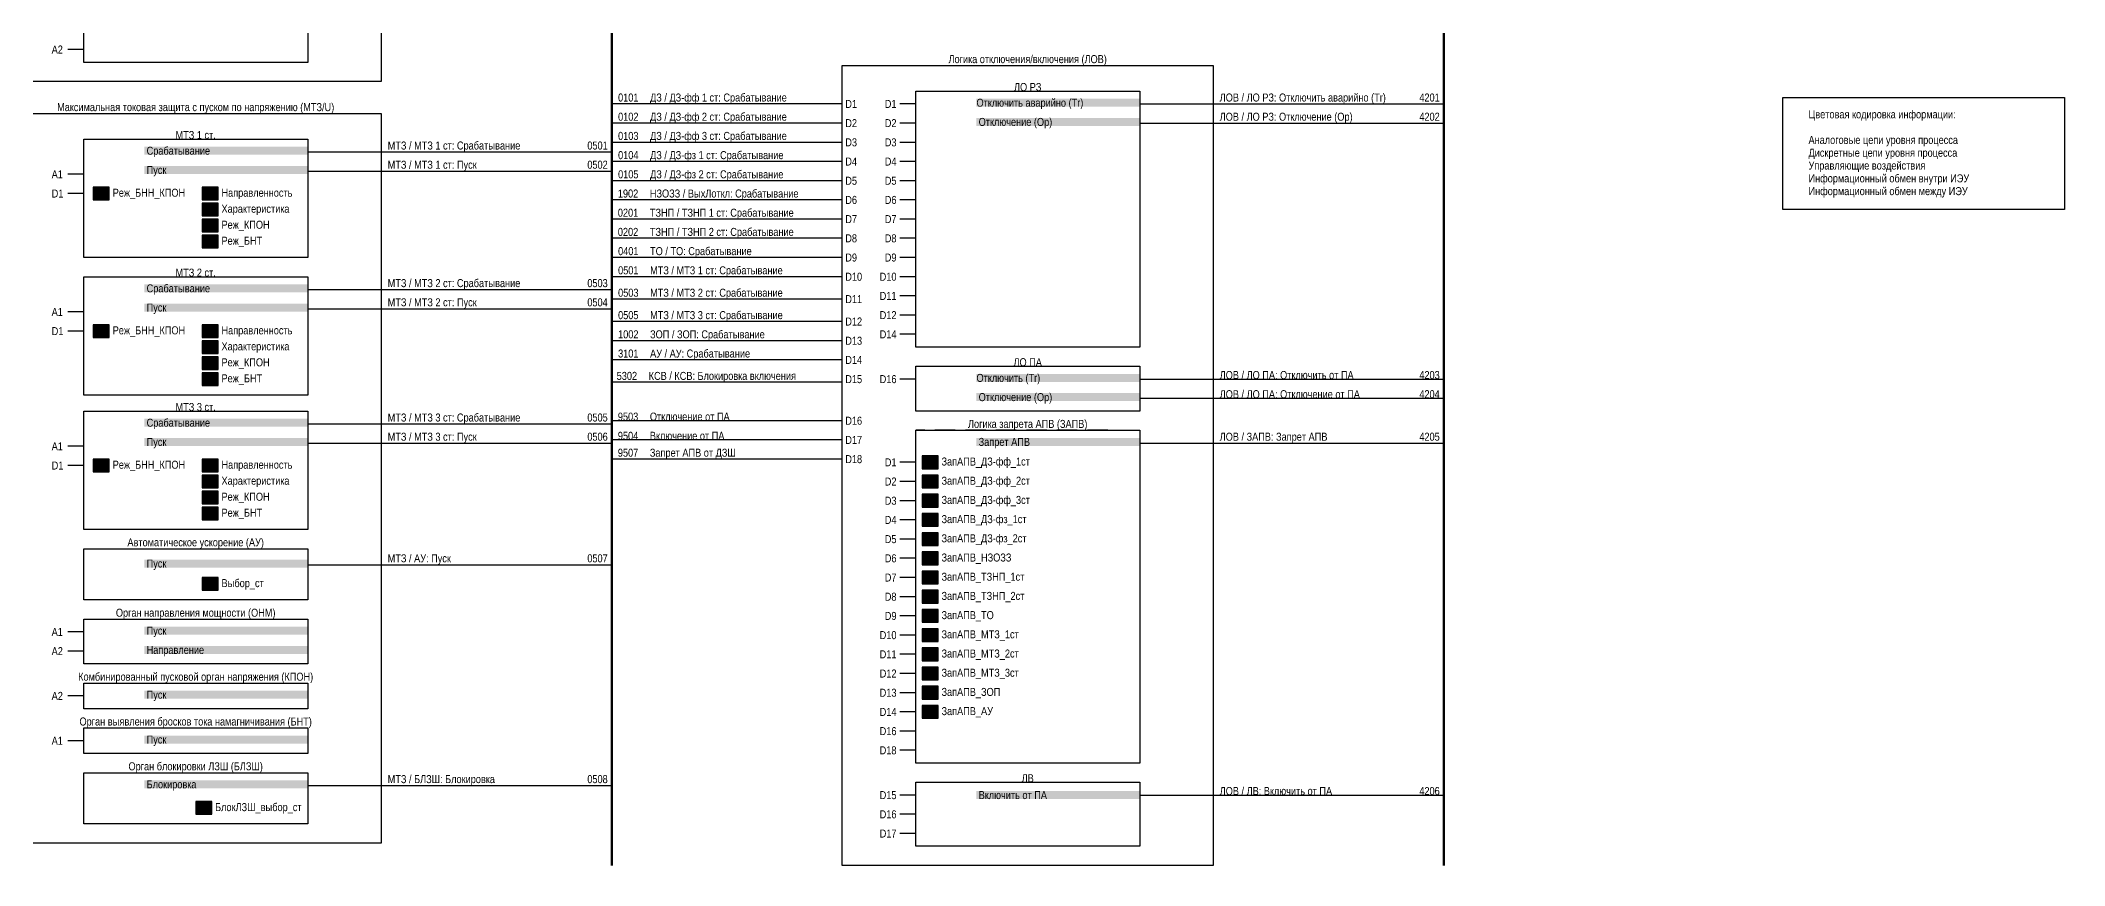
# Model space of a CAD drawing. Header units: millimetres. Extents: x 2179 to 12176, y -20554 to -12004.
# Drawn here: x 11153 to 11785, y -12932 to -12674 of the extents above; entities that cross this region are included whole.
import ezdxf
from ezdxf.enums import TextEntityAlignment as Align

# ---------------------------------------------------------------- set-up
doc = ezdxf.new("R2010")
doc.units = ezdxf.units.MM
doc.linetypes.add('штриховая2', pattern=[9.525, 6.35, -3.175])
for name, color, linetype, lineweight in [('GOOSE', 224, 'Continuous', 30), ('MMS', 190, 'Continuous', 30), ('Внутренняя шина', 4, 'Continuous', 70), ('Вход-Аналоги', 5, 'Continuous', 30), ('Линии связи', 75, 'Continuous', 30), ('Основная', 7, 'Continuous', 30), ('Основная прерывистая', 7, 'штриховая2', 30), ('Основная сплошная', 7, 'Continuous', 30), ('Сигналы внутр.', 13, 'Continuous', 30), ('Цепи внешние', 134, 'Continuous', 30)]:
    doc.layers.add(name, color=color, linetype=linetype, lineweight=lineweight)
doc.styles.add('Narrow', font='ARIALN.TTF')
doc.styles.add('Табл дан', font='ARIALN.TTF')

# ---------------------------------------------------------------- blocks, each defined once
blk = doc.blocks.new('SW.3')
at = {"true_color": 0xadddf7}
h = blk.add_hatch(color=141, dxfattribs=at)
h.dxf.hatch_style = 1
h.paths.add_polyline_path([(5, 2), (0, 2), (0, -2), (5, -2)])
blk.add_lwpolyline([(5, 2), (0, 2), (0, -2), (5, -2)], close=True)
for points in [[(2, 1), (1, 1)], [(1, 0), (2, 0)], [(3, 0), (2, 1)], [(4, 0), (3, 0)], [(2, -1), (1, -1)]]:
    blk.add_lwpolyline(points)
blk = doc.blocks.new('SW.2')
at = {"true_color": 0xadddf7}
h = blk.add_hatch(color=141, dxfattribs=at)
h.dxf.hatch_style = 1
h.paths.add_polyline_path([(5, 2), (0, 2), (0, -2), (5, -2)])
blk.add_lwpolyline([(5, 2), (0, 2), (0, -2), (5, -2)], close=True)
for points in [[(1, 0), (2, 0)], [(2, 0), (3, 1)], [(3, 0), (4, 0)]]:
    blk.add_lwpolyline(points)

msp = doc.modelspace()

# ---------------------------------------------------------------- linework, layer by layer
at = {"layer": 'Внутренняя шина'}
for points in [[(11331, -12932), (11331, -12176)], [(11591, -12932), (11591, -12176)]]:
    msp.add_lwpolyline(points, dxfattribs=at)
at = {"layer": 'Линии связи'}
for points in [[(11403, -12694), (11331, -12694)], [(11496, -12694), (11591, -12694)], [(11403, -12700), (11331, -12700)], [(11496, -12700), (11591, -12700)], [(11403, -12706), (11331, -12706)], [(11236, -12709), (11331, -12709)], [(11403, -12712), (11331, -12712)], [(11236, -12715), (11331, -12715)], [(11403, -12718), (11331, -12718)], [(11403, -12724), (11331, -12724)], [(11403, -12730), (11331, -12730)], [(11403, -12736), (11331, -12736)], [(11403, -12742), (11331, -12742)], [(11403, -12748), (11331, -12748)], [(11236, -12752), (11331, -12752)], [(11403, -12755), (11331, -12755)], [(11236, -12758), (11331, -12758)], [(11403, -12762), (11331, -12762)], [(11403, -12768), (11331, -12768)], [(11403, -12774), (11331, -12774)], [(11403, -12781), (11331, -12781)], [(11496, -12780), (11591, -12780)], [(11496, -12786), (11591, -12786)], [(11236, -12794), (11331, -12794)], [(11403, -12793), (11331, -12793)], [(11236, -12800), (11331, -12800)], [(11403, -12799), (11331, -12799)], [(11496, -12800), (11591, -12800)], [(11403, -12805), (11331, -12805)], [(11236, -12838), (11331, -12838)], [(11236, -12907), (11331, -12907)], [(11496, -12910), (11591, -12910)]]:
    msp.add_lwpolyline(points, dxfattribs=at)
at = {"layer": 'Основная'}
for points in [[(11143, -12395), (11259, -12395), (11259, -12687), (11143, -12687)], [(11166, -12667), (11236, -12667), (11236, -12681), (11166, -12681)], [(11403, -12682), (11519, -12682), (11519, -12932), (11403, -12932)], [(11426, -12690), (11496, -12690), (11496, -12770), (11426, -12770)], [(11143, -12697), (11259, -12697), (11259, -12925), (11143, -12925)], [(11166, -12705), (11236, -12705), (11236, -12742), (11166, -12742)], [(11166, -12748), (11236, -12748), (11236, -12785), (11166, -12785)], [(11426, -12776), (11496, -12776), (11496, -12790), (11426, -12790)], [(11166, -12790), (11236, -12790), (11236, -12827), (11166, -12827)], [(11426, -12796), (11496, -12796), (11496, -12900), (11426, -12900)], [(11166, -12833), (11236, -12833), (11236, -12849), (11166, -12849)], [(11166, -12855), (11236, -12855), (11236, -12869), (11166, -12869)], [(11166, -12875), (11236, -12875), (11236, -12883), (11166, -12883)], [(11166, -12889), (11236, -12889), (11236, -12897), (11166, -12897)], [(11166, -12903), (11236, -12903), (11236, -12919), (11166, -12919)], [(11426, -12906), (11496, -12906), (11496, -12926), (11426, -12926)]]:
    msp.add_lwpolyline(points, close=True, dxfattribs=at)
for points in [[(11166, -12677), (11161, -12677)], [(11426, -12694), (11421, -12694)], [(11426, -12700), (11421, -12700)], [(11426, -12706), (11421, -12706)], [(11426, -12712), (11421, -12712)], [(11166, -12716), (11161, -12716)], [(11426, -12718), (11421, -12718)], [(11166, -12722), (11161, -12722)], [(11426, -12724), (11421, -12724)], [(11426, -12730), (11421, -12730)], [(11426, -12736), (11421, -12736)], [(11426, -12742), (11421, -12742)], [(11426, -12748), (11421, -12748)], [(11426, -12754), (11421, -12754)], [(11166, -12759), (11161, -12759)], [(11426, -12760), (11421, -12760)], [(11166, -12765), (11161, -12765)], [(11426, -12766), (11421, -12766)], [(11426, -12780), (11421, -12780)], [(11166, -12801), (11161, -12801)], [(11166, -12807), (11161, -12807)], [(11426, -12806), (11421, -12806)], [(11426, -12812), (11421, -12812)], [(11426, -12818), (11421, -12818)], [(11426, -12824), (11421, -12824)], [(11426, -12830), (11421, -12830)], [(11426, -12836), (11421, -12836)], [(11426, -12842), (11421, -12842)], [(11426, -12848), (11421, -12848)], [(11426, -12854), (11421, -12854)], [(11166, -12859), (11161, -12859)], [(11426, -12860), (11421, -12860)], [(11166, -12865), (11161, -12865)], [(11426, -12866), (11421, -12866)], [(11426, -12872), (11421, -12872)], [(11166, -12879), (11161, -12879)], [(11426, -12878), (11421, -12878)], [(11426, -12884), (11421, -12884)], [(11426, -12890), (11421, -12890)], [(11166, -12893), (11161, -12893)], [(11426, -12896), (11421, -12896)], [(11426, -12910), (11421, -12910)], [(11426, -12916), (11421, -12916)], [(11426, -12922), (11421, -12922)]]:
    msp.add_lwpolyline(points, dxfattribs=at)
at = {"layer": 'Основная прерывистая'}
msp.add_lwpolyline([(11486, -12796), (11426, -12796)], dxfattribs=at)
at = {"layer": 'Основная сплошная', "ltscale": 0.3}
msp.add_lwpolyline([(11697, -12692), (11785, -12692), (11785, -12727), (11697, -12727)], close=True, dxfattribs=at)

# ---------------------------------------------------------------- block references
at = {"layer": 'Основная'}
for name, p in [('SW.3', (11169, -12722)), ('SW.3', (11203, -12722)), ('SW.3', (11203, -12727)), ('SW.2', (11203, -12732)), ('SW.2', (11203, -12737)), ('SW.3', (11169, -12765)), ('SW.3', (11203, -12765)), ('SW.3', (11203, -12770)), ('SW.2', (11203, -12775)), ('SW.2', (11203, -12780)), ('SW.3', (11169, -12807)), ('SW.3', (11203, -12807)), ('SW.2', (11428, -12806)), ('SW.3', (11203, -12812)), ('SW.2', (11428, -12812)), ('SW.2', (11203, -12817)), ('SW.2', (11203, -12822)), ('SW.2', (11428, -12818)), ('SW.2', (11428, -12824)), ('SW.2', (11428, -12830)), ('SW.2', (11428, -12836)), ('SW.3', (11203, -12844)), ('SW.2', (11428, -12842)), ('SW.2', (11428, -12848)), ('SW.2', (11428, -12854)), ('SW.2', (11428, -12860)), ('SW.2', (11428, -12866)), ('SW.2', (11428, -12872)), ('SW.2', (11428, -12878)), ('SW.2', (11428, -12884)), ('SW.3', (11201, -12914))]:
    msp.add_blockref(name, p, dxfattribs=at)

# ---------------------------------------------------------------- texts
at = {"layer": 'GOOSE', "char_height": 2.5}
for s, insert, width, attachment_point, style in [('\\A1;Информационный обмен между ИЭУ', (11705, -12720), 72, 1, 'Табл дан'), ('\\pt10;9503^IОтключение от ПА', (11332.93, -12793), 73.0735, 7, 'Narrow'), ('9504^IВключение от ПА', (11332.93, -12799), 48, 7, 'Narrow'), ('9507^IЗапрет АПВ от ДЗШ^I', (11332.93, -12805), 48, 7, 'Narrow')]:
    msp.add_mtext(s, dxfattribs=dict(at, insert=insert, width=width, attachment_point=attachment_point, style=style))
at = {"layer": 'MMS', "insert": (11705, -12712), "char_height": 2.5, "width": 72, "attachment_point": 1, "style": 'Табл дан'}
msp.add_mtext('\\A1;Управляющие воздействия', dxfattribs=at)
at = {"layer": 'Вход-Аналоги', "insert": (11705, -12704), "char_height": 2.5, "width": 72, "attachment_point": 1, "style": 'Табл дан'}
msp.add_mtext('\\A1;Аналоговые цепи уровня процесса', dxfattribs=at)
at = {"layer": 'Основная', "style": 'Табл дан'}
for s, p in [('A2', (11156, -12677)), ('D1', (11404, -12694)), ('D2', (11404, -12700)), ('D3', (11404, -12706)), ('D4', (11404, -12712)), ('A1', (11156, -12716)), ('D5', (11404, -12718)), ('D1', (11156, -12722)), ('Реж_БНН_КПОН', (11175.07, -12721.75)), ('Характеристика', (11209.07, -12726.75)), ('Направленность', (11209.07, -12721.75)), ('D6', (11404, -12724)), ('Реж_КПОН', (11209.07, -12731.75)), ('D7', (11404, -12730)), ('Реж_БНТ', (11209.07, -12736.75)), ('D8', (11404, -12736)), ('D9', (11404, -12742)), ('D10', (11404, -12748)), ('D11', (11404, -12755)), ('A1', (11156, -12759)), ('D1', (11156, -12765)), ('Реж_БНН_КПОН', (11175.07, -12764.75)), ('Направленность', (11209.07, -12764.75)), ('D12', (11404, -12762)), ('Характеристика', (11209.07, -12769.75)), ('D13', (11404, -12768)), ('Реж_КПОН', (11209.07, -12774.75)), ('D14', (11404, -12774)), ('Реж_БНТ', (11209.07, -12779.75)), ('D15', (11404, -12780)), ('D16', (11404, -12793)), ('A1', (11156, -12801)), ('D17', (11404, -12799)), ('D1', (11156, -12807)), ('Реж_БНН_КПОН', (11175.07, -12806.75)), ('Направленность', (11209.07, -12806.75)), ('D18', (11404, -12805)), ('ЗапАПВ_ДЗ-фф_1ст', (11434.07, -12805.75)), ('Характеристика', (11209.07, -12811.75)), ('ЗапАПВ_ДЗ-фф_2ст', (11434.07, -12811.75)), ('Реж_КПОН', (11209.07, -12816.75)), ('Реж_БНТ', (11209.07, -12821.75)), ('ЗапАПВ_ДЗ-фф_3ст', (11434.07, -12817.75)), ('ЗапАПВ_ДЗ-фз_1ст', (11434.07, -12823.75)), ('ЗапАПВ_ДЗ-фз_2ст', (11434.07, -12829.75)), ('ЗапАПВ_НЗОЗЗ', (11434.07, -12835.75)), ('Выбор_ст', (11209.07, -12843.75)), ('ЗапАПВ_ТЗНП_1ст', (11434.07, -12841.75)), ('ЗапАПВ_ТЗНП_2ст', (11434.07, -12847.75)), ('A1', (11156, -12859)), ('ЗапАПВ_ТО', (11434.07, -12853.75)), ('ЗапАПВ_МТЗ_1ст', (11434.07, -12859.75)), ('A2', (11156, -12865)), ('ЗапАПВ_МТЗ_2ст', (11434.07, -12865.75)), ('ЗапАПВ_МТЗ_3ст', (11434.07, -12871.75)), ('ЗапАПВ_ЗОП', (11434.07, -12877.75)), ('A2', (11156, -12879)), ('ЗапАПВ_АУ', (11434.07, -12883.75)), ('A1', (11156, -12893)), ('БлокЛЗШ_выбор_ст', (11207.07, -12913.75))]:
    msp.add_text(s, height=2.5, dxfattribs=at).set_placement(p, align=Align.MIDDLE_LEFT)
for s, p in [('D1', (11420, -12694)), ('D2', (11420, -12700)), ('D3', (11420, -12706)), ('D4', (11420, -12712)), ('D5', (11420, -12718)), ('D6', (11420, -12724)), ('D7', (11420, -12730)), ('D8', (11420, -12736)), ('D9', (11420, -12742)), ('D10', (11420, -12748)), ('D11', (11420, -12754)), ('D12', (11420, -12760)), ('D14', (11420, -12766)), ('D16', (11420, -12780)), ('D1', (11420, -12806)), ('D2', (11420, -12812)), ('D3', (11420, -12818)), ('D4', (11420, -12824)), ('D5', (11420, -12830)), ('D6', (11420, -12836)), ('D7', (11420, -12842)), ('D8', (11420, -12848)), ('D9', (11420, -12854)), ('D10', (11420, -12860)), ('D11', (11420, -12866)), ('D12', (11420, -12872)), ('D13', (11420, -12878)), ('D14', (11420, -12884)), (' D16', (11420, -12890)), (' D18', (11420, -12896)), ('D15', (11420, -12910)), ('D16', (11420, -12916)), ('D17', (11420, -12922))]:
    msp.add_text(s, height=2.5, dxfattribs=at).set_placement(p, align=Align.MIDDLE_RIGHT)
at = {"layer": 'Основная', "char_height": 2.5}
for s, insert, width, attachment_point, style in [('Логика отключения/включения (ЛОВ)', (11461, -12682), 116, 8, 'Narrow'), ('ЛО РЗ', (11461, -12690), 70, 8, 'Narrow'), ('Максимальная токовая защита с пуском по напряжению (МТЗ/U)', (11201, -12697), 116, 8, 'Narrow'), ('\\A1;Цветовая кодировка информации:', (11705, -12696), 132, 1, 'Табл дан'), ('\\A1;МТЗ 1 ст.', (11201, -12705), 70, 8, 'Narrow'), ('\\A1;МТЗ 2 ст.', (11201, -12748), 70, 8, 'Narrow'), ('ЛО ПА', (11461, -12776), 70, 8, 'Narrow'), ('\\A1;МТЗ 3 ст.', (11201, -12790), 70, 8, 'Narrow'), ('Логика запрета АПВ (ЗАПВ)', (11461, -12796), 70, 8, 'Narrow'), ('Автоматическое ускорение (АУ)', (11201, -12833), 70, 8, 'Narrow'), ('Орган направления мощности (ОНМ)', (11201, -12855), 70, 8, 'Narrow'), ('Комбинированный пусковой орган напряжения (КПОН)', (11201, -12875), 82, 8, 'Narrow'), ('Орган выявления бросков тока намагничивания (БНТ)', (11201, -12889), 82, 8, 'Narrow'), ('Орган блокировки ЛЗШ (БЛЗШ)', (11201, -12903), 70, 8, 'Narrow'), ('ЛВ', (11461, -12906), 70, 8, 'Narrow')]:
    msp.add_mtext(s, dxfattribs=dict(at, insert=insert, width=width, attachment_point=attachment_point, style=style))
at = {"layer": 'Основная', "char_height": 2.5, "width": 51, "attachment_point": 4, "style": 'Narrow', "bg_fill": 1, "box_fill_scale": 1, "bg_fill_color": 9, "bg_fill_transparency": 0}
for s, insert in [('Отключить аварийно (Tr)', (11445, -12694)), ('\\pl0.67568;Отключение (Op)', (11445, -12700)), ('\\pl0.67568;Срабатывание', (11185, -12709)), ('\\pl0.67568;Пуск', (11185, -12715)), ('\\pl0.67568;Срабатывание', (11185, -12752)), ('\\pl0.67568;Пуск', (11185, -12758)), ('Отключить (Tr)', (11445, -12780)), ('\\pl0.67568;Отключение (Op)', (11445, -12786)), ('\\pl0.67568;Срабатывание', (11185, -12794)), ('\\pl0.67568;Пуск', (11185, -12800)), ('\\pl0.67568;Запрет АПВ', (11445, -12800)), ('\\pl0.67568;Пуск', (11185, -12838)), ('\\pl0.67568;Пуск', (11185, -12859)), ('\\pl0.67568;Направление', (11185, -12865)), ('\\pl0.67568;Пуск', (11185, -12879)), ('\\pl0.67568;Пуск', (11185, -12893)), ('\\pl0.67568;Блокировка', (11185, -12907)), ('\\pl0.67568;Включить от ПА', (11445, -12910))]:
    msp.add_mtext(s, dxfattribs=dict(at, insert=insert))
at = {"layer": 'Сигналы внутр.', "char_height": 2.5}
for s, insert, width, attachment_point, style in [('0101^IДЗ / {\\A1;ДЗ-фф 1 ст}: Срабатывание ', (11333, -12694), 70, 7, 'Narrow'), ('ЛОВ / ЛО РЗ: Отключить аварийно (Tr)^I   4201^I', (11521, -12694), 70, 7, 'Табл дан'), ('0102^IДЗ / {\\A1;ДЗ-фф 2 ст}: Срабатывание ', (11333, -12700), 70, 7, 'Narrow'), ('ЛОВ / ЛО РЗ: Отключение (Op)^I^I   4202^I', (11521, -12700), 70, 7, 'Табл дан'), ('МТЗ / {\\A1;МТЗ 1 ст: Срабатывание^I^I   }0501^I', (11261, -12709), 70, 7, 'Табл дан'), ('0103^IДЗ / {\\A1;ДЗ-фф 3 ст}: Срабатывание ', (11333, -12706), 70, 7, 'Narrow'), ('МТЗ / {\\A1;МТЗ 1 ст: Пуск^I^I^I^I   }0502^I', (11261, -12715), 70, 7, 'Табл дан'), ('0104^IДЗ / {\\A1;ДЗ-фз 1 ст}: Срабатывание ', (11333, -12712), 60, 7, 'Табл дан'), ('0105^IДЗ / {\\A1;ДЗ-фз 2 ст}: Срабатывание ', (11333, -12718), 60, 7, 'Табл дан'), ('\\A1;Информационный обмен внутри ИЭУ', (11705, -12716), 72, 1, 'Табл дан'), ('\\A1;\\pt10;1902^IНЗОЗЗ / ВыхЛоткл: Срабатывание', (11332.93, -12724), 70.0735, 7, 'Narrow'), ('0201^IТЗНП / {\\A1;ТЗНП 1 ст: }Срабатывание', (11332.93, -12730), 70.0735, 7, 'Narrow'), ('0202^IТЗНП / {\\A1;ТЗНП 2 ст: }Срабатывание', (11332.93, -12736), 70.0735, 7, 'Narrow'), ('0401^IТО / ТО: Срабатывание', (11333, -12742), 48, 7, 'Narrow'), ('0501^IМТЗ / {\\A1;МТЗ 1 ст: Срабатывание}', (11333, -12748), 71, 7, 'Narrow'), ('МТЗ / {\\A1;МТЗ 2 ст: Срабатывание^I^I   }0503^I', (11261, -12752), 70, 7, 'Табл дан'), ('МТЗ / {\\A1;МТЗ 2 ст: Пуск^I^I^I^I   }0504^I', (11261, -12758), 70, 7, 'Табл дан'), ('0503^IМТЗ / {\\A1;МТЗ 2 ст: Срабатывание}', (11333, -12755), 71, 7, 'Narrow'), ('0505^IМТЗ / {\\A1;МТЗ 3 ст: Срабатывание}', (11333, -12762), 71, 7, 'Narrow'), ('1002^IЗОП / ЗОП: Срабатывание', (11333, -12768), 48, 7, 'Narrow'), ('3101^IАУ / АУ: Срабатывание', (11333, -12774), 48, 7, 'Narrow'), ('5302^IКСВ / КСВ: Блокировка включения', (11332.57, -12781), 58.43, 7, 'Табл дан'), ('ЛОВ / ЛО ПА: Отключить от ПА^I^I   4203^I', (11521, -12780), 70, 7, 'Табл дан'), ('ЛОВ / ЛО ПА: Отключение от ПА^I^I   4204^I', (11521, -12786), 70, 7, 'Табл дан'), ('МТЗ / {\\A1;МТЗ 3 ст: Срабатывание^I^I   }0505^I', (11261, -12794), 70, 7, 'Табл дан'), ('МТЗ / {\\A1;МТЗ 3 ст: Пуск^I^I^I^I   }0506^I', (11261, -12800), 70, 7, 'Табл дан'), ('ЛОВ / ЗАПВ: Запрет АПВ^I   ^I^I   4205^I', (11521, -12800), 70, 7, 'Табл дан'), ('МТЗ / АУ: Пуск^I^I^I^I   ^I   0507^I', (11261, -12838), 70, 7, 'Табл дан'), ('МТЗ / БЛЗШ: Блокировка^I^I   ^I   0508^I', (11261, -12907), 70, 7, 'Табл дан'), ('ЛОВ / ЛВ: Включить от ПА^I^I^I   4206^I', (11521, -12910), 70, 7, 'Табл дан')]:
    msp.add_mtext(s, dxfattribs=dict(at, insert=insert, width=width, attachment_point=attachment_point, style=style))
at = {"layer": 'Цепи внешние', "insert": (11705, -12708), "char_height": 2.5, "width": 78, "attachment_point": 1, "style": 'Табл дан'}
msp.add_mtext('\\A1;Дискретные цепи уровня процесса', dxfattribs=at)

doc.saveas('drawing.dxf')
